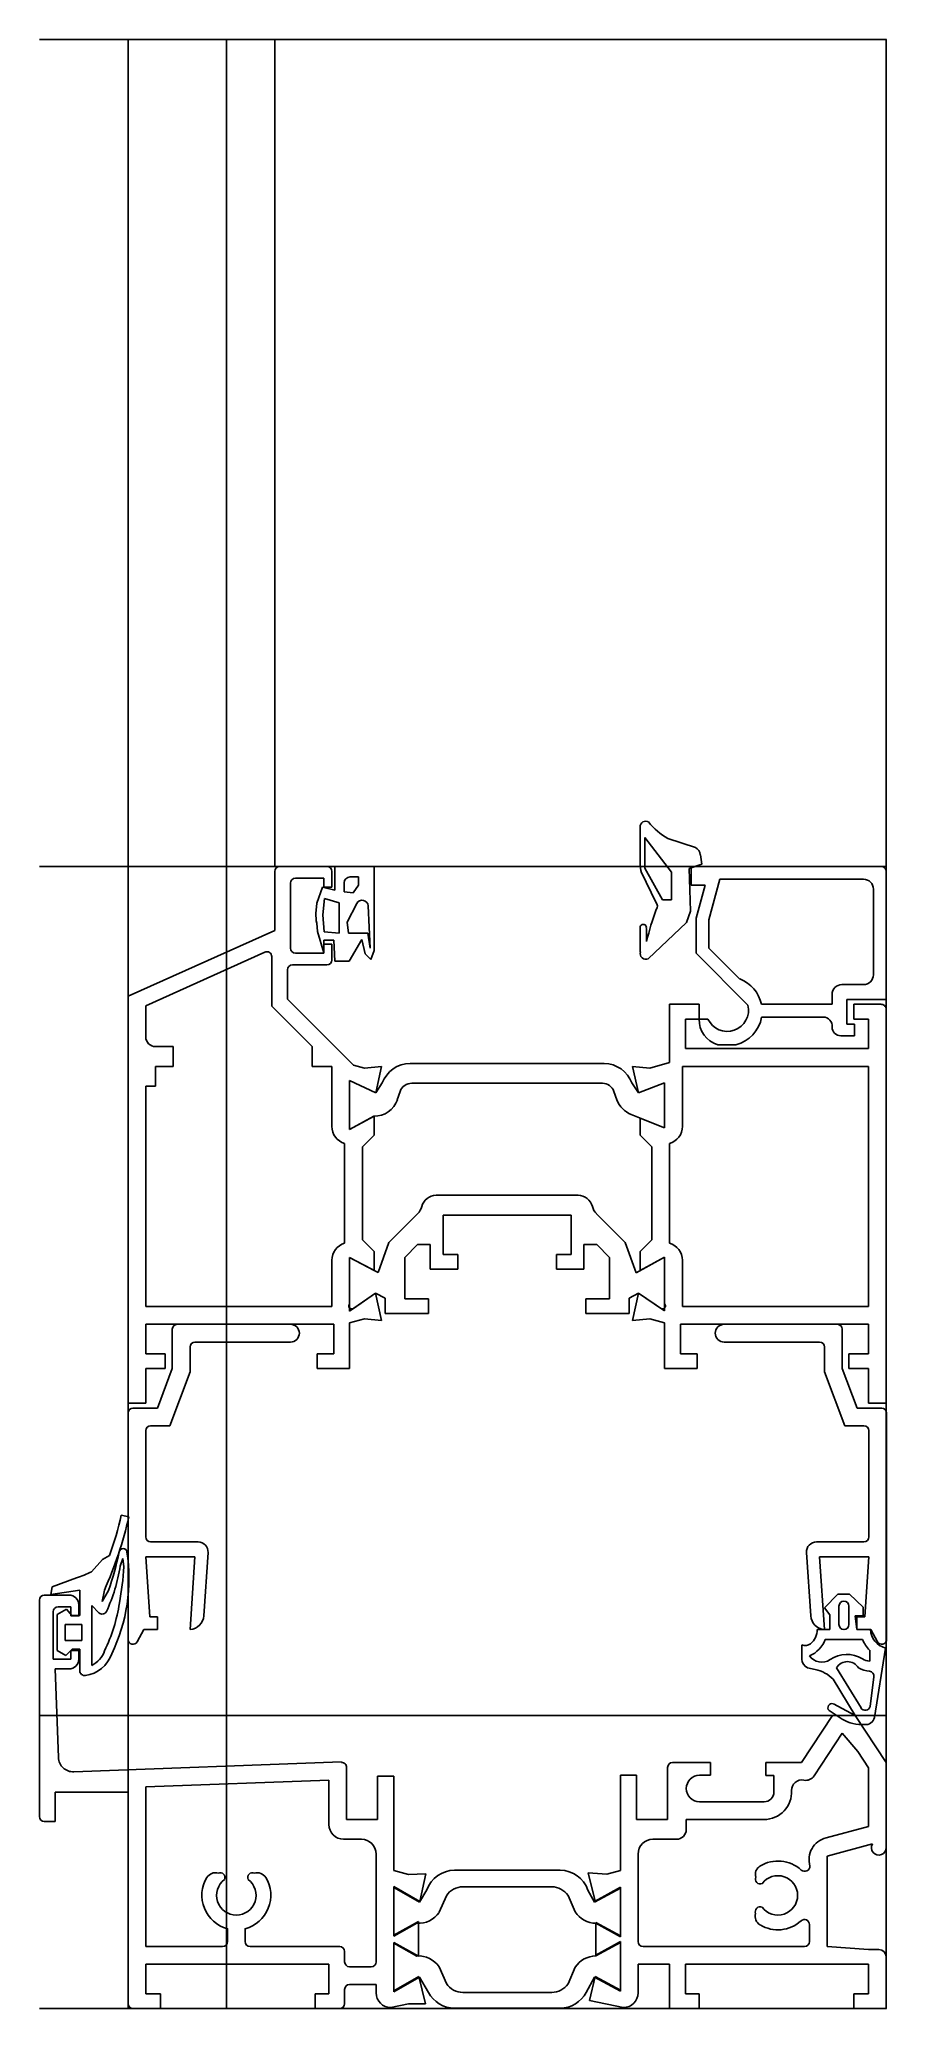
# Model space of a CAD drawing. Extents: x -17 to 69, y 0 to 200.
import ezdxf

# ---------------------------------------------------------------- set-up
doc = ezdxf.new("R2010")
doc.units = 0
doc.layers.get('0').update_dxf_attribs({"linetype": 'CONTINUOUS'})

msp = doc.modelspace()

# ---------------------------------------------------------------- linework, layer by layer
at = {"linetype": 'CONTINUOUS'}
for p, q in [((69.04, 200), (-17, 200)), ((-8, 200), (-8, 0)), ((-8, 102.71), (-8, 200)), ((2, 0), (2, 200)), ((6.9, 116.09), (6.9, 200)), ((69, 0), (69, 200)), ((69, 116), (69, 200)), ((44, 120.02), (44, 116.28)), ((44.5, 115.83), (44.5, 118.94)), ((44.5, 118.94), (47.21, 115.42)), ((49.62, 117.92), (46.82, 118.84)), ((69.04, 116), (-17, 116)), ((12.2, 116), (7.4, 116)), ((17, 116), (13, 116)), ((13, 116), (13, 113.6)), ((17, 107.48), (17, 116)), ((49, 115.8), (50.28, 116.24)), ((68.5, 116), (49.2, 116)), ((49.2, 116), (49.2, 114.1)), ((50.28, 116.24), (50.13, 117.18)), ((6.9, 115.5), (6.9, 109.5)), ((8.5, 107.7), (8.5, 114.3)), ((9, 114.8), (11.9, 114.8)), ((11.9, 114.8), (11.9, 113.9)), ((12.7, 113.9), (12.7, 115.5)), ((13.95, 113.41), (13.95, 114.33)), ((14.55, 114.93), (15.42, 114.93)), ((15.42, 114.09), (14.86, 113.32)), ((15.42, 114.93), (15.42, 114.09)), ((44.15, 115.37), (45.59, 112.38)), ((46.28, 112.62), (44.5, 115.83)), ((47.21, 115.42), (47.21, 112.62)), ((49.11, 111.46), (49, 115.8)), ((49.2, 114.1), (50.6, 114.1)), ((50.6, 114.1), (49.7, 110.74)), ((51, 110.57), (52.11, 114.7)), ((52.11, 114.7), (66.7, 114.7)), ((69, 102.5), (69, 115.5)), ((11.16, 112.28), (11.07, 111.23)), ((11.76, 113.89), (11.16, 112.28)), ((13, 113.6), (11.76, 113.89)), ((11.79, 111.08), (11.95, 112.73)), ((11.9, 113.9), (12.7, 113.9)), ((11.95, 112.73), (13.44, 112.3)), ((13.44, 112.3), (13.44, 109.24)), ((14.86, 113.32), (13.95, 113.41)), ((14.27, 110.33), (15.24, 112.23)), ((47.21, 112.62), (46.28, 112.62)), ((67.7, 113.7), (67.7, 105)), ((11.16, 110.25), (11.25, 109.4)), ((11.91, 109.37), (11.79, 111.08)), ((14.39, 109.21), (14.27, 110.33)), ((16.38, 111.99), (16.49, 109.84)), ((44.82, 106.62), (48.73, 110.3)), ((48.73, 110.3), (49.11, 111.46)), ((49.7, 110.74), (49.7, 107.18)), ((51, 107.71), (51, 110.57)), ((6.9, 109.5), (-8, 102.81)), ((11.25, 109.4), (11.9, 107.22)), ((11.9, 107.22), (11.9, 108.5)), ((11.9, 108.5), (12.9, 108.5)), ((12.7, 108.1), (11.9, 108.1)), ((11.9, 108.1), (11.9, 107.2)), ((13.44, 109.24), (11.91, 109.37)), ((12.7, 106.5), (12.7, 108.1)), ((12.9, 108.5), (13.02, 106.39)), ((16.35, 109.21), (14.39, 109.21)), ((14.45, 106.39), (15.76, 108.58)), ((15.76, 108.58), (16.08, 107.14)), ((16.6, 107.69), (16.35, 109.21)), ((16.49, 109.84), (16.6, 107.69)), ((44, 109.67), (44, 107.34)), ((44.67, 108.39), (44.64, 109.68)), ((-6.2, 101.86), (5.89, 107.29)), ((6.6, 106.84), (6.6, 101.8)), ((8.7, 106), (12.2, 106)), ((11.9, 107.2), (9, 107.2)), ((13.02, 106.39), (14.45, 106.39)), ((16.08, 107.14), (16.66, 106.56)), ((16.66, 106.56), (17, 107.48)), ((49.7, 107.18), (54.96, 101.92)), ((54.14, 104.57), (51, 107.71)), ((8.2, 102.53), (8.2, 105.5)), ((66.7, 104), (64.5, 104)), ((-8, 102.81), (-8, 61.5)), ((14.9, 95.83), (8.2, 102.53)), ((49.99, 102), (47, 102)), ((47, 102), (47, 96.08)), ((49.99, 100.5), (49.99, 102)), ((63.5, 102), (56.33, 102)), ((63.5, 103), (63.5, 102)), ((65, 100), (65, 102.5)), ((65, 102.5), (69, 102.5)), ((68.46, 102), (65.71, 102)), ((65.71, 102), (65.71, 100.5)), ((-6.2, 98.7), (-6.2, 101.86)), ((6.6, 101.8), (10.7, 97.7)), ((48.6, 97.5), (48.6, 100.5)), ((48.6, 100.5), (49.99, 100.5)), ((50.9, 100.5), (50, 100.5)), ((56.35, 100.7), (62.6, 100.7)), ((65.79, 100), (65, 100)), ((65.71, 100.5), (67.2, 100.5)), ((65.79, 98.8), (65.79, 100)), ((67.2, 100.5), (67.2, 97.5)), ((69, 61.5), (69, 101.5)), ((64.4, 98.8), (65.79, 98.8)), ((-3.4, 97.7), (-5.2, 97.7)), ((-3.4, 95.7), (-3.4, 97.7)), ((10.7, 97.7), (10.7, 95.7)), ((47, 96.08), (45, 95.53)), ((67.2, 97.5), (48.6, 97.5)), ((51.89, 97.9), (53.73, 97.9)), ((-5.2, 93.7), (-5.2, 95.7)), ((-5.2, 95.7), (-3.4, 95.7)), ((10.7, 95.7), (12.7, 95.7)), ((12.7, 95.7), (12.7, 89.6)), ((14.5, 89.27), (14.5, 94.26)), ((14.5, 94.26), (17.17, 93.01)), ((17.17, 93.01), (14.5, 94.26)), ((14.5, 94.26), (14.5, 89.27)), ((16, 95.53), (14.9, 95.83)), ((17.76, 95.7), (16, 95.53)), ((17.17, 93.01), (17.76, 95.7)), ((17.82, 94.01), (17.17, 93.01)), ((40.36, 95.98), (20.64, 95.98)), ((43.83, 93.02), (43.17, 94.01)), ((45, 95.53), (43.24, 95.7)), ((43.24, 95.7), (43.83, 93.02)), ((43.83, 93.02), (46.5, 94.04)), ((46.5, 94.04), (43.83, 93.02)), ((46.5, 94.04), (46.5, 89.44)), ((46.5, 89.44), (46.5, 94.04)), ((48.3, 89.6), (48.3, 95.7)), ((48.3, 95.7), (67.2, 95.7)), ((67.2, 95.7), (67.2, 71.3)), ((-6.2, 71.3), (-6.2, 93.7)), ((-6.2, 93.7), (-5.2, 93.7)), ((19.35, 92.31), (19.64, 93.16)), ((20.82, 93.98), (40.18, 93.98)), ((41.35, 93.16), (41.65, 92.3)), ((17, 90.65), (14.5, 89.27)), ((14.5, 89.27), (16.97, 90.63)), ((17, 88.72), (17, 90.65)), ((43.09, 90.81), (46.5, 89.44)), ((46.5, 89.44), (44, 90.43)), ((44, 90.43), (44, 88.72)), ((15.8, 87.52), (17, 88.72)), ((44, 88.72), (45.2, 87.52)), ((14, 87.87), (14, 77.73)), ((15.8, 78.08), (15.8, 87.52)), ((45.2, 87.52), (45.2, 78.08)), ((47, 77.73), (47, 87.87)), ((37.71, 82.6), (23.29, 82.6)), ((21.44, 80.75), (18.5, 77.81)), ((24, 76.6), (24, 80.6)), ((24, 80.6), (37, 80.6)), ((37, 80.6), (37, 76.6)), ((42.5, 77.81), (39.56, 80.75)), ((17, 76.88), (15.8, 78.08)), ((45.2, 78.08), (44, 76.88)), ((12.7, 76), (12.7, 71.3)), ((14.5, 71.56), (14.5, 76.29)), ((14.5, 76.29), (17, 74.96)), ((17.39, 74.76), (14.5, 76.29)), ((14.5, 76.29), (14.5, 70.84)), ((17, 74.96), (17, 76.88)), ((18.5, 77.81), (17.39, 74.76)), ((20.1, 76.3), (21.4, 77.6)), ((20.1, 72.1), (20.1, 76.3)), ((21.4, 77.6), (22.7, 77.6)), ((22.7, 77.6), (22.7, 75.1)), ((25.5, 76.6), (24, 76.6)), ((25.5, 75.1), (25.5, 76.6)), ((37, 76.6), (35.5, 76.6)), ((35.5, 76.6), (35.5, 75.1)), ((38.3, 75.1), (38.3, 77.6)), ((38.3, 77.6), (39.6, 77.6)), ((39.6, 77.6), (40.9, 76.3)), ((40.9, 76.3), (40.9, 72.1)), ((43.62, 74.74), (42.5, 77.81)), ((46.5, 76.33), (43.62, 74.74)), ((44, 76.88), (44, 74.96)), ((44, 74.96), (46.5, 76.33)), ((46.5, 76.33), (46.5, 71.56)), ((46.5, 70.86), (46.5, 76.33)), ((48.3, 71.3), (48.3, 76)), ((22.7, 75.1), (25.5, 75.1)), ((35.5, 75.1), (38.3, 75.1)), ((14.5, 70.84), (17.15, 72.65)), ((17.15, 72.65), (14.89, 71.11)), ((17.76, 69.9), (17.15, 72.65)), ((17.15, 72.65), (18.1, 72.15)), ((18.1, 72.15), (18.1, 70.6)), ((22.5, 72.1), (20.1, 72.1)), ((22.5, 70.6), (22.5, 72.1)), ((40.9, 72.1), (38.5, 72.1)), ((38.5, 72.1), (38.5, 70.6)), ((42.9, 72.14), (43.85, 72.66)), ((42.9, 70.6), (42.9, 72.14)), ((43.85, 72.66), (43.24, 69.9)), ((46.19, 71.07), (43.85, 72.66)), ((43.85, 72.66), (46.5, 70.86)), ((12.7, 71.3), (-6.2, 71.3)), ((14.5, 69.66), (16, 70.07)), ((16, 70.07), (17.76, 69.9)), ((18.1, 70.6), (22.5, 70.6)), ((38.5, 70.6), (42.9, 70.6)), ((43.24, 69.9), (45, 70.07)), ((45, 70.07), (46.5, 69.66)), ((67.2, 71.3), (48.3, 71.3)), ((-6.2, 69.5), (12.9, 69.5)), ((-6.2, 66.5), (-6.2, 69.5)), ((-3.5, 69), (-3.5, 65)), ((8.5, 69.5), (-3, 69.5)), ((12.9, 69.5), (12.9, 66.5)), ((14.5, 65), (14.5, 69.66)), ((46.5, 69.66), (46.5, 65)), ((48.1, 66.5), (48.1, 69.5)), ((48.1, 69.5), (67.2, 69.5)), ((64.04, 69.5), (52.54, 69.5)), ((64.54, 65), (64.54, 69)), ((67.2, 69.5), (67.2, 66.5)), ((-4.21, 66.5), (-6.2, 66.5)), ((-4.21, 65), (-4.21, 66.5)), ((-1.7, 64.67), (-1.7, 67.2)), ((-1.2, 67.7), (8.5, 67.7)), ((12.9, 66.5), (11.21, 66.5)), ((11.21, 66.5), (11.21, 65)), ((49.79, 66.5), (48.1, 66.5)), ((49.79, 65), (49.79, 66.5)), ((52.54, 67.7), (62.24, 67.7)), ((62.74, 67.2), (62.74, 64.67)), ((67.2, 66.5), (65.21, 66.5)), ((65.21, 66.5), (65.21, 65)), ((-6.2, 61.5), (-6.2, 65)), ((-6.2, 65), (-4.21, 65)), ((-3.5, 65), (-5, 61)), ((-3.75, 59.2), (-1.7, 64.67)), ((11.21, 65), (14.5, 65)), ((46.5, 65), (49.79, 65)), ((62.74, 64.67), (64.79, 59.2)), ((66.04, 61), (64.54, 65)), ((65.21, 65), (67.2, 65)), ((67.2, 65), (67.2, 61.5)), ((-8, 61.5), (-6.2, 61.5)), ((-8, 60.5), (-8, 37.5)), ((-5, 61), (-7.5, 61)), ((68.54, 61), (66.04, 61)), ((67.2, 61.5), (69, 61.5)), ((69.04, 37.5), (69.04, 60.5)), ((-6.2, 47.9), (-6.2, 58.7)), ((-5.7, 59.2), (-3.75, 59.2)), ((64.79, 59.2), (66.74, 59.2)), ((67.24, 58.7), (67.24, 47.9)), ((-7.9, 49.95), (-8.68, 50.13)), ((-9.88, 46.01), (-10.6, 45.6)), ((-0.87, 47.4), (-5.7, 47.4)), ((-0.29, 39.9), (0.13, 46.33)), ((60.91, 46.33), (61.33, 39.9)), ((66.74, 47.4), (61.91, 47.4)), ((-10.6, 45.6), (-11.7, 44.37)), ((-8.79, 44.95), (-8.53, 45.7)), ((-8.53, 45.7), (-8.41, 44.88)), ((-5.8, 39.8), (-6.2, 45.9)), ((-6.2, 45.9), (-1.2, 45.9)), ((-1.2, 45.9), (-1.68, 38.5)), ((62.72, 38.5), (62.24, 45.9)), ((62.24, 45.9), (67.24, 45.9)), ((67.24, 45.9), (66.84, 39.8)), ((-14, 42), (-16.5, 42)), ((-15.69, 42.84), (-15.84, 42.05)), ((-15.84, 42.05), (-12.89, 42.49)), ((-13.23, 43.74), (-15.69, 42.84)), ((-12.89, 42.49), (-12.89, 39.91)), ((-10.62, 41.34), (-10.4, 42.49)), ((-9.98, 42.46), (-10.62, 41.34)), ((64.1, 42.09), (62.72, 40.69)), ((65.26, 42.09), (64.1, 42.09)), ((66.65, 40.76), (65.26, 42.09)), ((-17, 41.5), (-17, 19.5)), ((-15.6, 35.5), (-15.6, 40.3)), ((-14.26, 40.56), (-15.19, 40.02)), ((-15.19, 40.02), (-15.19, 36.38)), ((-15.1, 40.8), (-13.8, 40.8)), ((-13.72, 39.91), (-14.26, 40.56)), ((-13.8, 40.8), (-13.8, 39.89)), ((-13, 39.89), (-13, 41)), ((-11.69, 34.85), (-11.69, 40.93)), ((-11.69, 40.93), (-10.95, 40.19)), ((62.72, 40.69), (63.28, 39.99)), ((64.2, 39), (64.2, 40.88)), ((65.2, 40.88), (65.2, 39)), ((66.65, 39.89), (66.65, 40.76)), ((-14.39, 39), (-12.69, 39)), ((-14.39, 37.4), (-14.39, 39)), ((-13.8, 39.89), (-13, 39.89)), ((-12.89, 39.91), (-13.72, 39.91)), ((-12.69, 39), (-12.69, 37.4)), ((-7.06, 37.26), (-6.4, 38.5)), ((-6.4, 38.5), (-4.99, 38.5)), ((-4.99, 39.8), (-5.8, 39.8)), ((-4.99, 38.5), (-4.99, 39.8)), ((63.28, 38.5), (62, 38.5)), ((63.28, 39.99), (63.28, 38.5)), ((66.03, 38.5), (65.85, 39.89)), ((65.85, 39.89), (66.65, 39.89)), ((66.84, 39.8), (66.03, 39.8)), ((66.03, 39.8), (66.03, 38.5)), ((67.4, 38.5), (66.03, 38.5)), ((66.03, 38.5), (67.44, 38.5)), ((67.44, 38.5), (68.1, 37.26)), ((-15.19, 36.38), (-14.32, 35.88)), ((-12.69, 37.4), (-14.39, 37.4)), ((-14.32, 35.88), (-13.68, 36.51)), ((-13, 36.38), (-13.8, 36.38)), ((-13.8, 36.38), (-13.8, 35.5)), ((-13.68, 36.51), (-12.89, 36.51)), ((-13, 35.5), (-13, 36.38)), ((-12.89, 36.51), (-12.89, 34.31)), ((60.44, 36.95), (60.44, 35.5)), ((62.81, 37.5), (66.6, 37.5)), ((67.33, 36.39), (67.33, 35.3)), ((67.81, 29.58), (68.94, 36.62)), ((-13.8, 35.5), (-15.6, 35.5)), ((-15.06, 25.5), (-15.4, 34.5)), ((-15.4, 34.5), (-14, 34.5)), ((60.99, 34.61), (61.8, 34.43)), ((66.44, 30.54), (63.96, 34.61)), ((63.61, 33.46), (65.85, 29.78)), ((67.74, 33.69), (67.36, 30.68)), ((63.2, 30.27), (64.52, 29.39)), ((65.85, 29.78), (63.63, 30.95)), ((69.04, 29.78), (-17, 29.78)), ((63.55, 29.78), (60.4, 25)), ((65.85, 29.78), (63.55, 29.78)), ((69, 25), (65.85, 29.78)), ((61.67, 23.64), (64.53, 27.99)), ((64.53, 27.99), (66.12, 26.1)), ((66.12, 26.1), (67.2, 24.46)), ((13.68, 25.05), (-13.5, 24.05)), ((14.2, 19.2), (14.2, 24.5)), ((46.8, 24.5), (46.8, 19.2)), ((51.15, 25), (47.3, 25)), ((51.15, 23.7), (51.15, 25)), ((60.4, 25), (56.79, 25)), ((56.79, 25), (56.79, 23.67)), ((67.2, 24.46), (67.2, 18.49)), ((69, 16.35), (69, 25)), ((-15.4, 19), (-15.4, 22)), ((-15.4, 22), (-8, 22)), ((-8, 22), (-8, 0.5)), ((-6.2, 22.52), (12.4, 23.2)), ((-6.2, 6.3), (-6.2, 22.52)), ((12.4, 23.2), (12.4, 18.7)), ((19, 23.6), (17.35, 23.6)), ((17.35, 23.6), (17.35, 19.2)), ((19, 14.04), (19, 23.6)), ((43.65, 23.7), (42, 23.7)), ((42, 23.7), (42, 14.04)), ((43.65, 19.2), (43.65, 23.7)), ((50.05, 23.7), (51.15, 23.7)), ((56.79, 23.67), (57.6, 23.67)), ((57.6, 23.67), (57.6, 22)), ((56.6, 21), (50.05, 21)), ((-16.5, 19), (-15.4, 19)), ((17.35, 19.2), (14.2, 19.2)), ((46.8, 19.2), (43.65, 19.2)), ((48.7, 18.2), (48.7, 19.2)), ((48.7, 19.2), (56.6, 19.2)), ((67.2, 18.49), (62.89, 17.35)), ((13.9, 17.2), (15.7, 17.2)), ((45.3, 17.2), (47.7, 17.2)), ((63, 15.5), (67.61, 16.73)), ((17.2, 15.7), (17.2, 4.75)), ((20.5, 13.63), (19, 14.04)), ((35.88, 14.05), (25.16, 14.05)), ((42, 14.04), (40.63, 13.66)), ((43.8, 6.8), (43.8, 15.7)), ((63, 6.3), (63, 15.5)), ((19, 7.45), (19, 12.39)), ((19, 12.39), (21.62, 10.88)), ((21.61, 10.8), (19, 12.31)), ((19, 12.31), (19, 7.37)), ((22.24, 13.69), (20.5, 13.63)), ((22.35, 12.08), (21.61, 10.8)), ((21.62, 10.88), (22.24, 13.69)), ((26.01, 12.37), (35.03, 12.37)), ((39.39, 10.8), (38.71, 12.04)), ((40.63, 13.66), (38.74, 13.8)), ((38.74, 13.8), (39.43, 10.91)), ((42, 12.24), (39.39, 10.8)), ((39.43, 10.91), (42, 12.32)), ((42, 12.32), (42, 7.38)), ((42, 7.3), (42, 12.24)), ((23.6, 9.78), (24.34, 11.47)), ((36.69, 11.49), (37.42, 9.82)), ((2.1, 8.12), (2.1, 6.8)), ((3.9, 6.8), (3.9, 8.12)), ((21.5, 8.85), (19, 7.45)), ((19, 7.37), (21.34, 8.67)), ((21.5, 5.34), (21.5, 8.85)), ((42, 7.38), (39.5, 8.76)), ((39.5, 8.76), (39.5, 5.43)), ((39.51, 8.67), (42, 7.3)), ((61.2, 8.55), (61.2, 6.8)), ((1.6, 6.3), (-6.2, 6.3)), ((13.5, 6.3), (4.4, 6.3)), ((19, 1.79), (19, 6.73)), ((19, 6.73), (21.5, 5.34)), ((21.34, 5.34), (19, 6.65)), ((19, 6.65), (19, 1.71)), ((39.5, 5.43), (42, 6.8)), ((42, 6.72), (39.51, 5.35)), ((42, 6.8), (42, 1.86)), ((42, 1.78), (42, 6.72)), ((60.7, 6.3), (44.3, 6.3)), ((67.2, 6), (63, 6.3)), ((68.25, 6), (67.2, 6)), ((-6.2, 1.5), (-6.2, 4.5)), ((-6.2, 4.5), (12.4, 4.5)), ((12.4, 4.5), (12.4, 1.5)), ((14, 4.75), (14, 5.8)), ((16.7, 4.25), (14.5, 4.25)), ((24.34, 2.54), (23.6, 4.23)), ((37.42, 4.2), (36.69, 2.52)), ((43.8, 1.6), (43.8, 4.5)), ((43.8, 4.5), (47, 4.5)), ((47, 4.5), (47, 0)), ((48.6, 1.5), (48.6, 4.5)), ((48.6, 4.5), (67.2, 4.5)), ((67.2, 4.5), (67.2, 1.5)), ((69, 0), (69, 5.25)), ((14.5, 2.45), (17.2, 2.45)), ((17.2, 2.45), (17.2, 1.6)), ((21.55, 3.26), (19, 1.79)), ((19, 1.71), (21.61, 3.21)), ((22.22, 0.47), (21.55, 3.26)), ((21.61, 3.21), (22.51, 1.65)), ((38.53, 1.65), (39.39, 3.21)), ((39.45, 3.26), (38.86, 0.81)), ((39.39, 3.21), (42, 1.78)), ((42, 1.86), (39.45, 3.26)), ((-17, 0), (69.04, 0)), ((-7.5, 0), (-4.71, 0)), ((-4.71, 1.5), (-6.2, 1.5)), ((-4.71, 0), (-4.71, 1.5)), ((12.4, 1.5), (11.01, 1.5)), ((11.01, 1.5), (11.01, 0)), ((11.01, 0), (13.5, 0)), ((14, 0.5), (14, 1.95)), ((18.7, 0.1), (20.5, 0.47)), ((20.5, 0.47), (22.22, 0.47)), ((25.16, 0.05), (35.88, 0.05)), ((35.03, 1.65), (26.01, 1.65)), ((38.86, 0.81), (42.3, 0.1)), ((47, 0), (49.99, 0)), ((49.99, 1.5), (48.6, 1.5)), ((49.99, 0), (49.99, 1.5)), ((67.2, 1.5), (65.71, 1.5)), ((65.71, 1.5), (65.71, 0)), ((65.71, 0), (69, 0))]:
    msp.add_line(p, q, dxfattribs=at)
for centre, radius, start, end in [((44.58, 120.03), 0.57, 59.409, 180.938), ((50.28, 124.83), 6.92, 218.5359, 239.9718), ((7.4, 115.5), 0.5, 90, 180), ((12.2, 115.5), 0.5, 0, 90), ((46.66, 116.25), 2.66, 179.3769, 199.3435), ((49.21, 117.11), 0.91, 4.659, 63.4329), ((68.5, 115.5), 0.5, 0, 90), ((9, 114.3), 0.5, 90, 180), ((14.55, 114.33), 0.6, 90, 180), ((66.7, 113.7), 1, 0, 90), ((15.78, 111.97), 0.6, 1.9856, 154.2371), ((45.22, 111.97), 0.55, 319.9434, 47.5846), ((17.69, 111.34), 6.62, 180.9844, 189.5098), ((44.32, 109.8), 0.32, 340.6122, 201.2975), ((74.75, 101.12), 30.95, 160.1613, 166.4077), ((6.1, 106.84), 0.5, 0.4304, 114.8364), ((8.7, 105.5), 0.5, 90, 180), ((9, 107.7), 0.5, 180, 270), ((12.2, 106.5), 0.5, 270, 0), ((44.59, 107.15), 0.58, 162.2853, 293.0942), ((52.9, 101.3), 3.5, 11.5958, 69.2755), ((64.5, 103), 1, 90, 180), ((66.7, 105), 1, 270, 0), ((68.5, 101.5), 0.5, 359.8163, 94.5889), ((52.6, 100.4), 2.6, 177.8334, 254.1951), ((52.86, 101.41), 2.16, 204.7921, 13.7628), ((52.9, 101.3), 3.5, 283.6856, 350.1186), ((62.61, 99.8), 0.9, 353.6195, 90.3549), ((-5.2, 98.7), 1, 180, 270), ((64.4, 99.7), 0.9, 180, 270), ((20.64, 92.98), 3, 89.955, 159.9199), ((40.35, 92.98), 3, 20.0799, 89.854), ((16.99, 93.13), 2.5, 269.581, 340.8542), ((20.81, 92.73), 1.25, 89.712, 159.88), ((40.18, 92.73), 1.25, 20.1205, 89.8298), ((44.01, 93.14), 2.5, 199.5392, 248.5055), ((14.5, 89.6), 1.8, 179.9733, 253.8724), ((46.5, 89.6), 1.8, 286.1276, 0.0267), ((23.29, 81.1), 1.5, 89.8533, 166.1137), ((37.7, 81.1), 1.5, 13.886, 89.7646), ((20.37, 81.8), 1.5, 315.5547, 346.8857), ((40.62, 81.81), 1.5, 193.6341, 225.158), ((14.5, 76), 1.8, 106.1276, 180.0267), ((46.5, 76), 1.8, 359.9733, 73.8724), ((14.72, 71.36), 0.3, 137.9493, 303.8794), ((46.28, 71.36), 0.3, 252.5797, 42.7811), ((-3, 69), 0.5, 90, 180), ((8.5, 68.6), 0.9, 270, 90), ((52.54, 68.6), 0.9, 90, 270), ((64.04, 69), 0.5, 0, 90), ((-1.2, 67.2), 0.5, 90, 180), ((62.24, 67.2), 0.5, 0, 90), ((-7.5, 60.5), 0.5, 90, 180), ((68.54, 60.5), 0.5, 0, 90), ((-5.7, 58.7), 0.5, 90, 180), ((66.74, 58.7), 0.5, 0, 90), ((-40.86, 57.27), 32.96, 340.0287, 347.4936), ((-48.98, 59.57), 42.19, 336.1228, 346.8231), ((-41.21, 53.25), 33.04, 340.9307, 347.9909), ((-25.6, 43.71), 17.7, 334.2699, 8.728), ((-8.49, 46.33), 0.4, 10.4032, 172.4972), ((-5.7, 47.9), 0.5, 180, 270), ((-0.87, 46.4), 1, 355.9858, 90.1406), ((61.91, 46.4), 1, 89.8594, 184.0142), ((66.74, 47.9), 0.5, 270, 0), ((-17.14, 55.41), 12.31, 288.5266, 296.2337), ((-26.25, 47.72), 17.68, 335.2949, 350.9883), ((-36.22, 46.56), 27.86, 348.9041, 356.5394), ((-16.5, 41.5), 0.5, 90, 180), ((-14, 41), 1, 0, 90), ((-15.1, 40.3), 0.5, 90, 180), ((-10.63, 40.57), 0.5, 229.8326, 331.0423), ((-25.6, 43.7), 16.91, 334.198, 351.4972), ((64.7, 40.88), 0.5, 0, 180), ((-1.79, 40), 1.5, 274.0872, 356.3235), ((60, 38.56), 2, 311.2615, 358.183), ((62.83, 40), 1.5, 183.6765, 265.9128), ((64.7, 39), 0.5, 180, 0), ((69.4, 38.57), 2, 181.9095, 256.7356), ((-12.83, 37.16), 3.38, 278.5887, 340.4311), ((-12.82, 37.17), 2.58, 296.0659, 341.2905), ((-7.5, 37.5), 0.5, 179.7107, 331.6439), ((60.8, 37.67), 0.8, 243.4639, 310.7862), ((60.01, 38.57), 3, 293.6499, 339.1444), ((69.41, 38.55), 3, 200.5386, 226.1238), ((68.54, 37.5), 0.5, 208.3561, 0.2893), ((-14, 35.5), 1, 270, 0), ((-12.39, 34.32), 0.5, 180.7313, 276.8968), ((61.44, 35.5), 1, 180.1737, 243.2566), ((62.44, 36.68), 1.5, 215.1471, 304.6798), ((61.17, 31.08), 3.41, 44.2887, 79.3366), ((64.99, 32.98), 3, 57.9576, 124.4801), ((65.07, 33.95), 1.29, 31.3225, 149.196), ((67.64, 37.37), 3.12, 241.9151, 263.9501), ((67.36, 36.8), 1.5, 238.5501, 268.7536), ((67.25, 33.77), 0.5, 350.3317, 82.7732), ((63.49, 30.56), 0.412, 70.3379, 225.0475), ((66.87, 30.79), 0.5, 210.1254, 347.1797), ((66.54, 32.84), 4, 239.6448, 273.7062), ((66.92, 29.74), 0.9, 262.0435, 349.6732), ((-13.56, 25.55), 1.5, 181.8631, 272.3228), ((13.7, 24.5), 0.5, 359.9541, 92.2925), ((47.3, 24.5), 0.5, 90, 180), ((50.05, 22.35), 1.35, 90, 270), ((56.59, 22), 2.8, 270.1223, 3.071), ((56.6, 22), 1, 270, 0), ((60.4, 22.21), 1.01, 77.2982, 183.6738), ((60.82, 24.19), 1.01, 258.4312, 327.0409), ((-16.5, 19.5), 0.5, 180, 270), ((13.9, 18.7), 1.5, 180, 270), ((47.7, 18.2), 1, 270, 0), ((15.7, 15.7), 1.5, 0, 90), ((45.3, 15.7), 1.5, 90, 180), ((63.48, 15.11), 2.32, 104.8248, 195.6855), ((68.25, 16.34), 0.75, 148.5877, 0.8323), ((25.17, 11.05), 3, 90.146, 159.9201), ((35.88, 11.05), 3, 19.2688, 89.9629), ((56.71, 13.63), 1, 121.972, 196.3613), ((58, 11.49), 3.5, 47.4389, 121.3837), ((60.72, 14.47), 0.53, 228.6514, 1.3111), ((3, 11.5), 3.5, 148.7076, 255.085), ((0.87, 12.8), 1, 73.4442, 148.7654), ((3, 11.5), 2, 126.5126, 53.4874), ((1.35, 13.3), 0.5, 337.5665, 113.3082), ((3, 11.5), 3.5, 284.915, 31.2924), ((4.65, 13.3), 0.5, 66.6918, 202.4335), ((5.13, 12.8), 1, 31.2346, 106.5558), ((26.01, 10.37), 2, 90.0094, 146.633), ((35.03, 10.37), 2, 34.0557, 90.0863), ((56.21, 13.16), 0.5, 157.2877, 290.9495), ((58, 11.5), 2, 216.5126, 143.4874), ((56.2, 9.85), 0.5, 67.5665, 203.3082), ((21.52, 11.16), 2.5, 265.9212, 326.3948), ((39.52, 11.17), 2.5, 212.6825, 269.6748), ((56.7, 9.37), 1, 163.4442, 238.7654), ((58, 11.5), 3.5, 238.7315, 312.4725), ((60.7, 8.55), 0.5, 359.6098, 132.8455), ((1.6, 6.8), 0.5, 270, 0), ((4.4, 6.8), 0.5, 180, 270), ((13.5, 5.8), 0.5, 0, 90), ((44.3, 6.8), 0.5, 180, 270), ((60.7, 6.8), 0.5, 270, 0), ((68.25, 5.25), 0.75, 0, 90), ((14.5, 4.75), 0.5, 180, 270), ((16.7, 4.75), 0.5, 270, 0), ((21.52, 2.85), 2.5, 33.6052, 94.0788), ((39.52, 2.85), 2.5, 90.3252, 147.3175), ((14.5, 1.95), 0.5, 90, 180), ((26, 3.65), 2, 213.7104, 270.1803), ((35.04, 3.65), 2, 269.7192, 325.5985), ((-7.5, 0.5), 0.5, 180, 270), ((13.5, 0.5), 0.5, 270, 0), ((18.7, 1.6), 1.5, 180, 270), ((25.16, 3.05), 3, 207.8181, 269.937), ((35.88, 3.05), 3, 270.063, 332.1819), ((42.3, 1.6), 1.5, 270, 0)]:
    msp.add_arc(centre, radius, start, end, dxfattribs=at)

doc.saveas('drawing.dxf')
